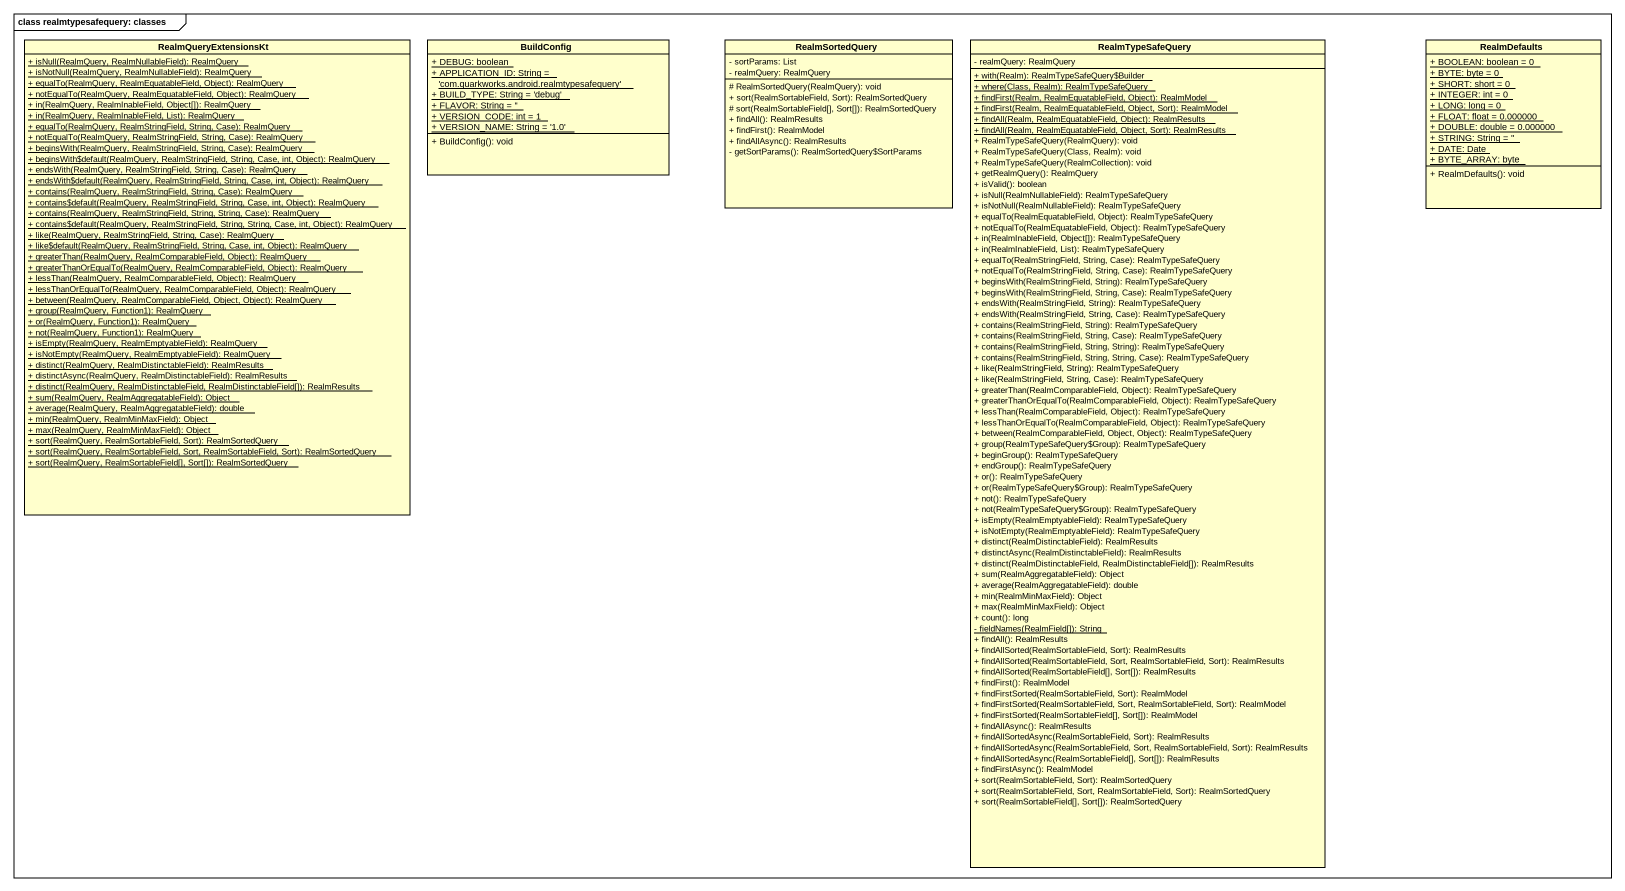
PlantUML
@startuml
mainframe class realmtypesafequery: classes
hide circle
hide empty members
skinparam classAttributeIconSize 0
class RealmQueryExtensionsKt {
  {static} + isNull(RealmQuery, RealmNullableField): RealmQuery
  {static} + isNotNull(RealmQuery, RealmNullableField): RealmQuery
  {static} + equalTo(RealmQuery, RealmEquatableField, Object): RealmQuery
  {static} + notEqualTo(RealmQuery, RealmEquatableField, Object): RealmQuery
  {static} + in(RealmQuery, RealmInableField, Object[]): RealmQuery
  {static} + in(RealmQuery, RealmInableField, List): RealmQuery
  {static} + equalTo(RealmQuery, RealmStringField, String, Case): RealmQuery
  {static} + notEqualTo(RealmQuery, RealmStringField, String, Case): RealmQuery
  {static} + beginsWith(RealmQuery, RealmStringField, String, Case): RealmQuery
  {static} + beginsWith~$default(RealmQuery, RealmStringField, String, Case, int, Object): RealmQuery
  {static} + endsWith(RealmQuery, RealmStringField, String, Case): RealmQuery
  {static} + endsWith~$default(RealmQuery, RealmStringField, String, Case, int, Object): RealmQuery
  {static} + contains(RealmQuery, RealmStringField, String, Case): RealmQuery
  {static} + contains~$default(RealmQuery, RealmStringField, String, Case, int, Object): RealmQuery
  {static} + contains(RealmQuery, RealmStringField, String, String, Case): RealmQuery
  {static} + contains~$default(RealmQuery, RealmStringField, String, String, Case, int, Object): RealmQuery
  {static} + like(RealmQuery, RealmStringField, String, Case): RealmQuery
  {static} + like~$default(RealmQuery, RealmStringField, String, Case, int, Object): RealmQuery
  {static} + greaterThan(RealmQuery, RealmComparableField, Object): RealmQuery
  {static} + greaterThanOrEqualTo(RealmQuery, RealmComparableField, Object): RealmQuery
  {static} + lessThan(RealmQuery, RealmComparableField, Object): RealmQuery
  {static} + lessThanOrEqualTo(RealmQuery, RealmComparableField, Object): RealmQuery
  {static} + between(RealmQuery, RealmComparableField, Object, Object): RealmQuery
  {static} + group(RealmQuery, Function1): RealmQuery
  {static} + or(RealmQuery, Function1): RealmQuery
  {static} + not(RealmQuery, Function1): RealmQuery
  {static} + isEmpty(RealmQuery, RealmEmptyableField): RealmQuery
  {static} + isNotEmpty(RealmQuery, RealmEmptyableField): RealmQuery
  {static} + distinct(RealmQuery, RealmDistinctableField): RealmResults
  {static} + distinctAsync(RealmQuery, RealmDistinctableField): RealmResults
  {static} + distinct(RealmQuery, RealmDistinctableField, RealmDistinctableField[]): RealmResults
  {static} + sum(RealmQuery, RealmAggregatableField): Object
  {static} + average(RealmQuery, RealmAggregatableField): double
  {static} + min(RealmQuery, RealmMinMaxField): Object
  {static} + max(RealmQuery, RealmMinMaxField): Object
  {static} + sort(RealmQuery, RealmSortableField, Sort): RealmSortedQuery
  {static} + sort(RealmQuery, RealmSortableField, Sort, RealmSortableField, Sort): RealmSortedQuery
  {static} + sort(RealmQuery, RealmSortableField[], Sort[]): RealmSortedQuery
}
class BuildConfig {
  {static} + DEBUG: boolean
  {static} + APPLICATION_ID: String = 'com.quarkworks.android.realmtypesafequery'
  {static} + BUILD_TYPE: String = 'debug'
  {static} + FLAVOR: String = ''
  {static} + VERSION_CODE: int = 1
  {static} + VERSION_NAME: String = '1.0'
  + BuildConfig(): void
}
class RealmSortedQuery {
  - sortParams: List
  - realmQuery: RealmQuery
  # RealmSortedQuery(RealmQuery): void
  + sort(RealmSortableField, Sort): RealmSortedQuery
  # sort(RealmSortableField[], Sort[]): RealmSortedQuery
  + findAll(): RealmResults
  + findFirst(): RealmModel
  + findAllAsync(): RealmResults
  - getSortParams(): RealmSortedQuery~$SortParams
}
class RealmTypeSafeQuery {
  - realmQuery: RealmQuery
  {static} + with(Realm): RealmTypeSafeQuery~$Builder
  {static} + where(Class, Realm): RealmTypeSafeQuery
  {static} + findFirst(Realm, RealmEquatableField, Object): RealmModel
  {static} + findFirst(Realm, RealmEquatableField, Object, Sort): RealmModel
  {static} + findAll(Realm, RealmEquatableField, Object): RealmResults
  {static} + findAll(Realm, RealmEquatableField, Object, Sort): RealmResults
  + RealmTypeSafeQuery(RealmQuery): void
  + RealmTypeSafeQuery(Class, Realm): void
  + RealmTypeSafeQuery(RealmCollection): void
  + getRealmQuery(): RealmQuery
  + isValid(): boolean
  + isNull(RealmNullableField): RealmTypeSafeQuery
  + isNotNull(RealmNullableField): RealmTypeSafeQuery
  + equalTo(RealmEquatableField, Object): RealmTypeSafeQuery
  + notEqualTo(RealmEquatableField, Object): RealmTypeSafeQuery
  + in(RealmInableField, Object[]): RealmTypeSafeQuery
  + in(RealmInableField, List): RealmTypeSafeQuery
  + equalTo(RealmStringField, String, Case): RealmTypeSafeQuery
  + notEqualTo(RealmStringField, String, Case): RealmTypeSafeQuery
  + beginsWith(RealmStringField, String): RealmTypeSafeQuery
  + beginsWith(RealmStringField, String, Case): RealmTypeSafeQuery
  + endsWith(RealmStringField, String): RealmTypeSafeQuery
  + endsWith(RealmStringField, String, Case): RealmTypeSafeQuery
  + contains(RealmStringField, String): RealmTypeSafeQuery
  + contains(RealmStringField, String, Case): RealmTypeSafeQuery
  + contains(RealmStringField, String, String): RealmTypeSafeQuery
  + contains(RealmStringField, String, String, Case): RealmTypeSafeQuery
  + like(RealmStringField, String): RealmTypeSafeQuery
  + like(RealmStringField, String, Case): RealmTypeSafeQuery
  + greaterThan(RealmComparableField, Object): RealmTypeSafeQuery
  + greaterThanOrEqualTo(RealmComparableField, Object): RealmTypeSafeQuery
  + lessThan(RealmComparableField, Object): RealmTypeSafeQuery
  + lessThanOrEqualTo(RealmComparableField, Object): RealmTypeSafeQuery
  + between(RealmComparableField, Object, Object): RealmTypeSafeQuery
  + group(RealmTypeSafeQuery~$Group): RealmTypeSafeQuery
  + beginGroup(): RealmTypeSafeQuery
  + endGroup(): RealmTypeSafeQuery
  + or(): RealmTypeSafeQuery
  + or(RealmTypeSafeQuery~$Group): RealmTypeSafeQuery
  + not(): RealmTypeSafeQuery
  + not(RealmTypeSafeQuery~$Group): RealmTypeSafeQuery
  + isEmpty(RealmEmptyableField): RealmTypeSafeQuery
  + isNotEmpty(RealmEmptyableField): RealmTypeSafeQuery
  + distinct(RealmDistinctableField): RealmResults
  + distinctAsync(RealmDistinctableField): RealmResults
  + distinct(RealmDistinctableField, RealmDistinctableField[]): RealmResults
  + sum(RealmAggregatableField): Object
  + average(RealmAggregatableField): double
  + min(RealmMinMaxField): Object
  + max(RealmMinMaxField): Object
  + count(): long
  {static} - fieldNames(RealmField[]): String
  + findAll(): RealmResults
  + findAllSorted(RealmSortableField, Sort): RealmResults
  + findAllSorted(RealmSortableField, Sort, RealmSortableField, Sort): RealmResults
  + findAllSorted(RealmSortableField[], Sort[]): RealmResults
  + findFirst(): RealmModel
  + findFirstSorted(RealmSortableField, Sort): RealmModel
  + findFirstSorted(RealmSortableField, Sort, RealmSortableField, Sort): RealmModel
  + findFirstSorted(RealmSortableField[], Sort[]): RealmModel
  + findAllAsync(): RealmResults
  + findAllSortedAsync(RealmSortableField, Sort): RealmResults
  + findAllSortedAsync(RealmSortableField, Sort, RealmSortableField, Sort): RealmResults
  + findAllSortedAsync(RealmSortableField[], Sort[]): RealmResults
  + findFirstAsync(): RealmModel
  + sort(RealmSortableField, Sort): RealmSortedQuery
  + sort(RealmSortableField, Sort, RealmSortableField, Sort): RealmSortedQuery
  + sort(RealmSortableField[], Sort[]): RealmSortedQuery
}
class RealmDefaults {
  {static} + BOOLEAN: boolean = 0
  {static} + BYTE: byte = 0
  {static} + SHORT: short = 0
  {static} + INTEGER: int = 0
  {static} + LONG: long = 0
  {static} + FLOAT: float = 0.000000
  {static} + DOUBLE: double = 0.000000
  {static} + STRING: String = ''
  {static} + DATE: Date
  {static} + BYTE_ARRAY: byte
  + RealmDefaults(): void
}
@enduml
